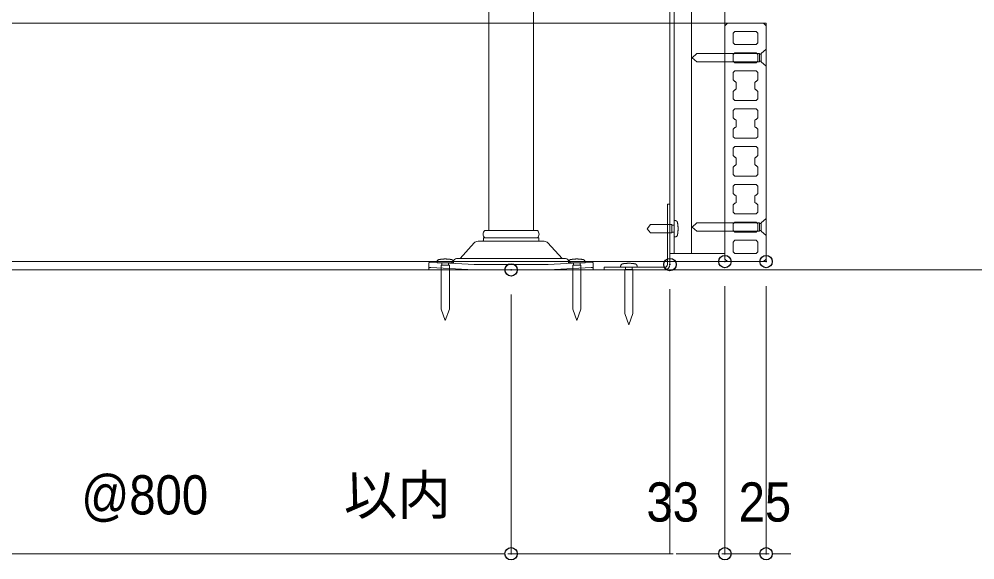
# Model space of a CAD drawing. Units: millimetres, scale not verified. Extents: x -8199 to 8201, y -2963 to 5056.
# Drawn here: x 3728 to 4502, y -1753 to -1314 of the extents above; entities that cross this region are included whole.
import ezdxf
from ezdxf.enums import TextEntityAlignment as Align

# ---------------------------------------------------------------- set-up
doc = ezdxf.new("R2010")
doc.units = ezdxf.units.MM
doc.header["$LTSCALE"] = 20
doc.header["$PDMODE"] = 32
doc.header["$PDSIZE"] = 10
for name, color, linetype, lineweight in [('0-1_一般', 4, 'Continuous', 9), ('0-2_寸法', 7, 'Continuous', 9), ('0-3_0', 7, 'Continuous', 9), ('0-7_ビス', 4, 'Continuous', 9), ('0-A_束', 4, 'Continuous', 9)]:
    doc.layers.add(name, color=color, linetype=linetype, lineweight=lineweight)
doc.layers.add('0-4_Defpoints', color=7, linetype='Continuous')
doc.styles.add('Osaka', font='')
doc.styles.get('Osaka').set_extended_font_data('Osaka')

# ---------------------------------------------------------------- blocks, each defined once
blk = doc.blocks.new('_DOT')
at = {"layer": '0-3_0'}
for p, q in [((-10, 0), (-20, 0)), ((-5, 0), (5, 0))]:
    blk.add_line(p, q, dxfattribs=at)
blk = doc.blocks.new('グループ-238-1')
at = {"layer": '0-7_ビス'}
for p, q in [((409907.7, -134877.9), (409925.7, -134877.9)), ((409925.7, -134964), (409907.7, -134964))]:
    blk.add_line(p, q, dxfattribs=at)
for points in [[(409907.7, -134971), (409142.7, -134971), (409086.5, -134921), (409142.7, -134871), (409907.7, -134871)], [(409925.7, -134971), (409986.5, -135025), (409986.5, -134817), (409925.7, -134871)]]:
    blk.add_lwpolyline(points, close=True, dxfattribs=at)
blk = doc.blocks.new('グループ-239-1')
at = {"layer": '0-7_ビス'}
for p, q in [((409925.7, -132817.8), (409907.7, -132817.8)), ((409907.7, -132904), (409925.7, -132904))]:
    blk.add_line(p, q, dxfattribs=at)
for points in [[(409925.7, -132810.9), (409986.5, -132756.9), (409986.5, -132964.9), (409925.7, -132910.9)], [(409907.7, -132810.9), (409142.7, -132810.9), (409086.5, -132860.9), (409142.7, -132910.9), (409907.7, -132910.9)]]:
    blk.add_lwpolyline(points, close=True, dxfattribs=at)
blk = doc.blocks.new('グループ-65-1')
at = {"layer": '0-1_一般'}
for p, q in [((-40, 298), (-40, 326)), ((40, 326), (40, 298))]:
    blk.add_line(p, q, dxfattribs=at)
for points in [[(-92.2, 357.2), (-93.6, 355.4), (-94.9, 353.5), (-96.1, 351.6), (-97.1, 349.6), (-97.9, 347.6), (-98.6, 345.5), (-99.2, 343.4), (-99.6, 341.3), (-99.9, 339.3), (-100, 337.2), (-100, 336), (-100, 335.5), (-100, 335), (-100, 334.5), (-100, 334.1), (-100, 333.6), (-100, 333.1), (-100, 332.6), (-100, 332.1), (-100, 331.7), (-100, 331.2), (-100, 330.7), (-100, 330.2), (-100, 329.7), (-100, 329.3), (-100, 328.8), (-100, 328.3), (-100, 327.8), (-100, 327.3), (-100, 326.8), (-100, 326.4), (-97.6, 326), (-88.2, 326), (-78.8, 326), (-69.4, 326), (-60, 326), (-50.6, 326), (-41.2, 326), (-31.8, 326)], [(-17.1, 373.6), (-21.8, 373.4), (-26.5, 373.1), (-31.2, 372.8), (-35.9, 372.4), (-40.6, 371.9), (-45.3, 371.4), (-50, 370.8), (-51, 370.7), (-52.1, 370.5), (-53.1, 370.4), (-54.2, 370.3), (-55.2, 370.1), (-56.2, 370), (-57.3, 369.9), (-58.3, 369.7), (-59.3, 369.6), (-60.4, 369.5), (-61.4, 369.3), (-62.5, 369.2), (-63.5, 369.1), (-64.5, 368.9), (-65.6, 368.8), (-66.6, 368.7), (-67.7, 368.5), (-68.7, 368.4), (-69.7, 368.3), (-70.8, 368.1), (-71.8, 368), (-73.6, 367.7), (-75.6, 367.3), (-77.6, 366.8), (-79.6, 366.1), (-81.6, 365.2), (-83.5, 364.2), (-85.4, 363.1), (-87.3, 361.8), (-89, 360.4), (-90.7, 358.8), (-92.2, 357.2)], [(79.1, 366.3), (77.1, 366.9), (75.1, 367.4), (73.1, 367.8), (71.5, 368), (70.5, 368.2), (69.5, 368.3), (68.4, 368.4), (67.4, 368.6), (66.4, 368.7), (65.3, 368.8), (64.3, 369), (63.2, 369.1), (62.2, 369.2), (61.2, 369.4), (60.1, 369.5), (59.1, 369.6), (58, 369.8), (57, 369.9), (56, 370), (54.9, 370.2), (53.9, 370.3), (52.9, 370.4), (51.8, 370.6), (50.8, 370.7), (48.8, 370.9), (44.1, 371.5), (39.4, 372), (34.7, 372.5), (30, 372.8), (25.3, 373.2), (20.6, 373.5), (15.9, 373.7), (11.2, 373.8), (6.5, 373.9), (1.8, 374), (-2.9, 374), (-7.6, 373.9), (-12.4, 373.8), (-17.1, 373.6)], [(100, 326), (100, 326.5), (100, 327), (100, 327.4), (100, 327.9), (100, 328.4), (100, 328.9), (100, 329.4), (100, 329.9), (100, 330.3), (100, 330.8), (100, 331.3), (100, 331.8), (100, 332.3), (100, 332.7), (100, 333.2), (100, 333.7), (100, 334.2), (100, 334.7), (100, 335.2), (100, 335.6), (100, 336.1), (100, 337.7), (99.8, 339.8), (99.5, 341.8), (99.1, 343.9), (98.5, 346), (97.7, 348.1), (96.8, 350.1), (95.8, 352.1), (94.6, 354), (93.3, 355.8), (91.8, 357.6), (90.3, 359.2), (88.6, 360.7), (86.8, 362.1), (84.9, 363.4), (83, 364.5), (81.1, 365.4), (79.1, 366.3)], [(-31.8, 326), (-22.4, 326), (-12.9, 326), (-3.5, 326), (5.9, 326), (15.3, 326), (24.7, 326), (34.1, 326), (43.5, 326), (52.9, 326), (62.4, 326), (71.8, 326), (81.2, 326), (90.6, 326), (100, 326), (100, 326)]]:
    blk.add_lwpolyline(points, dxfattribs=at)
blk.add_lwpolyline([(50, 298), (50, -236), (0, -374), (-50, -236), (-50, 298)], close=True, dxfattribs=at)
blk = doc.blocks.new('シンボル-22')
at = {"layer": '0-1_一般'}
blk.add_blockref('グループ-65-1', (0, 0), dxfattribs=at)
blk = doc.blocks.new('グループ-257-1')
at = {"layer": '0-1_一般', "color": 1}
blk.add_point((406886.5, -135440.9), dxfattribs=at)
at = {"layer": '0-7_ビス'}
for p in [(406086.4, -135682.7), (407686.4, -135682.7)]:
    blk.add_blockref('シンボル-22', p, dxfattribs=at)
blk = doc.blocks.new('グループ-258-1')
at = {"layer": '0-A_束'}
for p, q in [((406728.4, -130680.9), (406728.4, -131062.2)), ((406886.4, -130680.9), (406728.4, -130680.9)), ((406886.4, -130680.9), (407044.4, -130680.9)), ((407044.4, -130680.9), (407044.4, -131062.2)), ((406706.3, -131131.6), (406636.6, -131230.1)), ((407066.6, -131131.6), (407136.3, -131230.1)), ((406614.4, -134960.9), (406614.4, -131299.5)), ((407158.4, -134960.9), (407158.4, -131299.5)), ((406886.4, -134960.9), (406566.4, -134960.9)), ((406886.4, -134960.9), (407206.4, -134960.9)), ((406266.4, -135300.9), (406437.4, -135113.7)), ((406886.4, -135092.9), (406484.7, -135092.9)), ((406550.4, -135082.9), (406550.4, -135052.9)), ((406550.4, -135052.9), (406886.4, -135052.9)), ((406886.4, -135052.9), (407206.4, -135052.9)), ((407222.4, -135052.9), (406886.4, -135052.9)), ((406886.4, -135092.9), (407288.2, -135092.9)), ((407222.4, -135082.9), (407222.4, -135052.9)), ((407506.4, -135300.9), (407335.5, -135113.7)), ((406187.2, -135325.2), (406159.1, -135360.9)), ((406886.4, -135300.9), (406237.5, -135300.9)), ((406886.4, -135300.9), (407535.4, -135300.9)), ((407336.4, -135376.9), (407856.6, -135346.9)), ((407585.7, -135325.2), (407613.8, -135360.9)), ((405886.4, -135356.9), (405886.4, -135440.9)), ((406886.4, -135440.9), (405886.4, -135440.9)), ((406432.8, -135440.7), (405912.7, -135410.8)), ((407336.4, -135376.9), (406886.4, -135376.9)), ((406886.4, -135440.9), (407886.4, -135440.9)), ((407340.1, -135440.7), (407860.2, -135410.8)), ((407886.4, -135356.9), (407886.4, -135440.9))]:
    blk.add_line(p, q, dxfattribs=at)
blk.add_lwpolyline([(406886.4, -135376.9), (406436.4, -135376.9), (405916.3, -135346.9)], dxfattribs=at)
for centre, radius, start, end in [((406608.4, -131062.2), 120, 324.65985, 0), ((407164.4, -131062.2), 120, 180, 215.34015), ((406734.4, -131299.5), 120, 144.65975, 179.99995), ((407038.4, -131299.5), 120, 0.00005, 35.34025), ((406609.3, -135006.9), 62.9, 133.00287, 226.99713), ((407163.5, -135006.9), 62.9, 313.00287, 46.99713), ((406484.7, -135156.9), 64, 90, 137.5895), ((406540.4, -135082.9), 10, 270, 0), ((407232.4, -135082.9), 10, 180, 270), ((407288.2, -135156.9), 64, 42.4105, 90), ((405913.9, -135389.3), 42.5, 86.70166, 130.18983), ((406237.5, -135364.9), 64, 90, 141.70984), ((407535.4, -135364.9), 64, 38.29016, 90), ((407859, -135389.3), 42.5, 49.81017, 93.29834), ((405913.9, -135453.3), 42.5, 91.85444, 130.18983), ((407859, -135453.3), 42.5, 49.81017, 88.14556)]:
    blk.add_arc(centre, radius, start, end, dxfattribs=at)
blk = doc.blocks.new('グループ-265-1')
at = {"layer": '0-A_束'}
blk.add_blockref('グループ-258-1', (0, 0), dxfattribs=at)
blk = doc.blocks.new('グループ-267-1')
at = {"layer": '0-7_ビス'}
blk.add_blockref('グループ-257-1', (0, 0), dxfattribs=at)
at = {"layer": '0-A_束'}
blk.add_blockref('グループ-265-1', (0, 0), dxfattribs=at)
blk = doc.blocks.new('グループ-310-1')
at = {"layer": '0-1_一般', "color": 2}
for p, q in [((409486.5, -135240.9), (409486.5, -127140.9)), ((408818.5, -135240.9), (408818.5, -127654.9)), ((408868.5, -135240.9), (408868.5, -127654.9)), ((409078.5, -135240.9), (409078.5, -127654.9))]:
    blk.add_line(p, q, dxfattribs=at)
blk = doc.blocks.new('グループ-312-1')
at = {"layer": '0-1_一般', "color": 2}
blk.add_line((409486.5, -135240.9), (408818.5, -135240.9), dxfattribs=at)
at = {"layer": '0-1_一般'}
blk.add_blockref('グループ-310-1', (0, 0), dxfattribs=at)
blk = doc.blocks.new('グループ-313-1')
at = {"layer": '0-7_ビス'}
for p, q in [((408840.5, -134898.4), (408868.5, -134898.4)), ((408868.5, -134983.3), (408840.5, -134983.3))]:
    blk.add_line(p, q, dxfattribs=at)
for points in [[(408899.6, -134848.6), (408897.9, -134847.2), (408896, -134845.9), (408894.1, -134844.8), (408892.1, -134843.8), (408890, -134842.9), (408888, -134842.2), (408885.9, -134841.7), (408883.8, -134841.3), (408881.7, -134841), (408879.7, -134840.9), (408878.5, -134840.9), (408878, -134840.9), (408877.5, -134840.9), (408877, -134840.9), (408876.5, -134840.9), (408876.1, -134840.9), (408875.6, -134840.9), (408875.1, -134840.9), (408874.6, -134840.9), (408874.1, -134840.9), (408873.7, -134840.9), (408873.2, -134840.9), (408872.7, -134840.9), (408872.2, -134840.9), (408871.7, -134840.9), (408871.2, -134840.9), (408870.8, -134840.9), (408870.3, -134840.9), (408869.8, -134840.9), (408869.3, -134840.9), (408868.8, -134840.9), (408868.5, -134843.2), (408868.5, -134852.6), (408868.5, -134862), (408868.5, -134871.4), (408868.5, -134880.9), (408868.5, -134890.3), (408868.5, -134899.7), (408868.5, -134909.1)], [(408916.1, -134923.8), (408915.9, -134919.1), (408915.6, -134914.4), (408915.2, -134909.7), (408914.8, -134905), (408914.4, -134900.3), (408913.9, -134895.6), (408913.3, -134890.9), (408913.1, -134889.8), (408913, -134888.8), (408912.9, -134887.7), (408912.7, -134886.7), (408912.6, -134885.7), (408912.5, -134884.6), (408912.3, -134883.6), (408912.2, -134882.5), (408912.1, -134881.5), (408912, -134880.5), (408911.8, -134879.4), (408911.7, -134878.4), (408911.6, -134877.4), (408911.4, -134876.3), (408911.3, -134875.3), (408911.2, -134874.2), (408911, -134873.2), (408910.9, -134872.2), (408910.8, -134871.1), (408910.6, -134870.1), (408910.5, -134869), (408910.2, -134867.3), (408909.8, -134865.3), (408909.3, -134863.3), (408908.5, -134861.3), (408907.7, -134859.3), (408906.7, -134857.3), (408905.6, -134855.4), (408904.3, -134853.6), (408902.9, -134851.8), (408901.3, -134850.2), (408899.6, -134848.6)], [(408868.5, -134909.1), (408868.5, -134918.5), (408868.5, -134927.9), (408868.5, -134937.3), (408868.5, -134946.7), (408868.5, -134956.1), (408868.5, -134965.6), (408868.5, -134975), (408868.5, -134984.4), (408868.5, -134993.8), (408868.5, -135003.2), (408868.5, -135012.6), (408868.5, -135022), (408868.5, -135031.4), (408868.5, -135040.9)], [(408908.7, -135019.9), (408909.4, -135017.9), (408909.9, -135015.9), (408910.3, -135013.9), (408910.5, -135012.4), (408910.7, -135011.4), (408910.8, -135010.3), (408910.9, -135009.3), (408911.1, -135008.2), (408911.2, -135007.2), (408911.3, -135006.2), (408911.5, -135005.1), (408911.6, -135004.1), (408911.7, -135003), (408911.9, -135002), (408912, -135001), (408912.1, -134999.9), (408912.2, -134998.9), (408912.4, -134997.9), (408912.5, -134996.8), (408912.6, -134995.8), (408912.8, -134994.7), (408912.9, -134993.7), (408913, -134992.7), (408913.2, -134991.6), (408913.4, -134989.7), (408914, -134985), (408914.5, -134980.3), (408914.9, -134975.6), (408915.3, -134970.9), (408915.7, -134966.1), (408915.9, -134961.4), (408916.2, -134956.7), (408916.3, -134952), (408916.4, -134947.3), (408916.5, -134942.6), (408916.5, -134937.9), (408916.4, -134933.2), (408916.3, -134928.5), (408916.1, -134923.8)], [(408868.5, -135040.9), (408869, -135040.9), (408869.4, -135040.9), (408869.9, -135040.9), (408870.4, -135040.9), (408870.9, -135040.9), (408871.4, -135040.9), (408871.9, -135040.9), (408872.3, -135040.9), (408872.8, -135040.9), (408873.3, -135040.9), (408873.8, -135040.9), (408874.3, -135040.9), (408874.7, -135040.9), (408875.2, -135040.9), (408875.7, -135040.9), (408876.2, -135040.9), (408876.7, -135040.9), (408877.1, -135040.9), (408877.6, -135040.9), (408878.1, -135040.9), (408878.6, -135040.9), (408880.2, -135040.8), (408882.3, -135040.7), (408884.3, -135040.4), (408886.4, -135039.9), (408888.5, -135039.3), (408890.5, -135038.6), (408892.6, -135037.7), (408894.6, -135036.6), (408896.5, -135035.5), (408898.3, -135034.1), (408900.1, -135032.7), (408901.7, -135031.1), (408903.2, -135029.4), (408904.6, -135027.7), (408905.9, -135025.8), (408907, -135023.9), (408907.9, -135021.9), (408908.7, -135019.9)]]:
    blk.add_lwpolyline(points, dxfattribs=at)
blk.add_lwpolyline([(408840.5, -134990.9), (408581.6, -134990.9), (408540.5, -134940.9), (408581.6, -134890.9), (408840.5, -134890.9)], close=True, dxfattribs=at)
blk = doc.blocks.new('グループ-314-1')
at = {"layer": '0-7_ビス'}
blk.add_blockref('グループ-313-1', (0, 0), dxfattribs=at)
blk = doc.blocks.new('グループ-315-1')
at = {"layer": '0-1_一般'}
for p, q in [((408278.5, -135408.9), (408278.5, -135436.9)), ((408358.5, -135436.9), (408358.5, -135408.9))]:
    blk.add_line(p, q, dxfattribs=at)
for points in [[(408218.5, -135408.9), (408218.5, -135408.4), (408218.5, -135407.9), (408218.5, -135407.4), (408218.5, -135406.9), (408218.5, -135406.4), (408218.5, -135406), (408218.5, -135405.5), (408218.5, -135405), (408218.5, -135404.5), (408218.5, -135404), (408218.5, -135403.6), (408218.5, -135403.1), (408218.5, -135402.6), (408218.5, -135402.1), (408218.5, -135401.6), (408218.5, -135401.1), (408218.5, -135400.7), (408218.5, -135400.2), (408218.5, -135399.7), (408218.5, -135399.2), (408218.5, -135398.7), (408218.5, -135397.1), (408218.7, -135395.1), (408219, -135393), (408219.4, -135390.9), (408220, -135388.8), (408220.7, -135386.8), (408221.6, -135384.7), (408222.7, -135382.8), (408223.9, -135380.8), (408225.2, -135379), (408226.6, -135377.3), (408228.2, -135375.6), (408229.9, -135374.1), (408231.7, -135372.7), (408233.5, -135371.5), (408235.4, -135370.4), (408237.4, -135369.4), (408239.4, -135368.6)], [(408350.2, -135408.9), (408340.8, -135408.9), (408331.4, -135408.9), (408322, -135408.9), (408312.6, -135408.9), (408303.2, -135408.9), (408293.8, -135408.9), (408284.4, -135408.9), (408274.9, -135408.9), (408265.5, -135408.9), (408256.1, -135408.9), (408246.7, -135408.9), (408237.3, -135408.9), (408227.9, -135408.9), (408218.5, -135408.9)], [(408239.4, -135368.6), (408241.4, -135367.9), (408243.4, -135367.4), (408245.4, -135367), (408246.9, -135366.8), (408248, -135366.7), (408249, -135366.5), (408250.1, -135366.4), (408251.1, -135366.3), (408252.1, -135366.1), (408253.2, -135366), (408254.2, -135365.9), (408255.2, -135365.7), (408256.3, -135365.6), (408257.3, -135365.5), (408258.4, -135365.3), (408259.4, -135365.2), (408260.4, -135365.1), (408261.5, -135364.9), (408262.5, -135364.8), (408263.5, -135364.7), (408264.6, -135364.5), (408265.6, -135364.4), (408266.7, -135364.3), (408267.7, -135364.2), (408269.7, -135363.9), (408274.4, -135363.3), (408279.1, -135362.8), (408283.8, -135362.4), (408288.5, -135362), (408293.2, -135361.7), (408297.9, -135361.4), (408302.6, -135361.2), (408307.3, -135361), (408312, -135360.9), (408316.7, -135360.9), (408321.4, -135360.9), (408326.1, -135360.9), (408330.8, -135361), (408335.5, -135361.2)], [(408335.5, -135361.2), (408340.2, -135361.5), (408344.9, -135361.7), (408349.7, -135362.1), (408354.4, -135362.5), (408359.1, -135363), (408363.8, -135363.5), (408368.5, -135364.1), (408369.5, -135364.2), (408370.6, -135364.3), (408371.6, -135364.4), (408372.6, -135364.6), (408373.7, -135364.7), (408374.7, -135364.8), (408375.7, -135365), (408376.8, -135365.1), (408377.8, -135365.2), (408378.9, -135365.4), (408379.9, -135365.5), (408380.9, -135365.6), (408382, -135365.8), (408383, -135365.9), (408384.1, -135366), (408385.1, -135366.2), (408386.1, -135366.3), (408387.2, -135366.4), (408388.2, -135366.6), (408389.2, -135366.7), (408390.3, -135366.8), (408392, -135367.1), (408394, -135367.5), (408396, -135368.1), (408398.1, -135368.8), (408400, -135369.6), (408402, -135370.6), (408403.9, -135371.8), (408405.7, -135373.1), (408407.5, -135374.5), (408409.1, -135376), (408410.7, -135377.7)], [(408410.7, -135377.7), (408412.1, -135379.5), (408413.4, -135381.3), (408414.6, -135383.3), (408415.6, -135385.3), (408416.4, -135387.3), (408417.1, -135389.4), (408417.7, -135391.4), (408418.1, -135393.5), (408418.3, -135395.6), (408418.5, -135397.6), (408418.5, -135398.9), (408418.5, -135399.3), (408418.5, -135399.8), (408418.5, -135400.3), (408418.5, -135400.8), (408418.5, -135401.3), (408418.5, -135401.7), (408418.5, -135402.2), (408418.5, -135402.7), (408418.5, -135403.2), (408418.5, -135403.7), (408418.5, -135404.2), (408418.5, -135404.6), (408418.5, -135405.1), (408418.5, -135405.6), (408418.5, -135406.1), (408418.5, -135406.6), (408418.5, -135407), (408418.5, -135407.5), (408418.5, -135408), (408418.5, -135408.5), (408416.1, -135408.9), (408406.7, -135408.9), (408397.3, -135408.9), (408387.9, -135408.9), (408378.5, -135408.9), (408369.1, -135408.9), (408359.7, -135408.9), (408350.2, -135408.9)]]:
    blk.add_lwpolyline(points, dxfattribs=at)
blk.add_lwpolyline([(408268.5, -135436.9), (408268.5, -135970.9), (408318.5, -136108.9), (408368.5, -135970.9), (408368.5, -135436.9)], close=True, dxfattribs=at)
blk = doc.blocks.new('グループ-316-1')
at = {"layer": '0-1_一般', "color": 7}
blk.add_lwpolyline([(386036.5, -132440.9), (409986.5, -132440.9), (409986.5, -135340.9), (386036.5, -135340.9)], close=True, dxfattribs=at)

msp = doc.modelspace()

# ---------------------------------------------------------------- linework, layer by layer
at = {"layer": '0-1_一般', "color": 7}
msp.add_line((4533.17, -1517.49), (1466.51, -1517.49), dxfattribs=at)
at = {"layer": '0-1_一般'}
msp.add_line((4251.04, -1515.36), (4201.97, -1515.36), dxfattribs=at)
for points in [[(4333.17, -1508.82), (4331.17, -1510.82), (4301.84, -1510.82), (4299.84, -1508.82), (4299.84, -1319.5), (4301.85, -1317.49), (4331.16, -1317.49), (4333.17, -1319.5)], [(4326.51, -1333.41), (4326.51, -1325.58), (4325.17, -1324.16), (4307.84, -1324.16), (4306.51, -1325.58), (4306.51, -1333.41), (4307.84, -1334.83), (4325.17, -1334.83)], [(4326.51, -1342.83), (4325.17, -1341.49), (4307.84, -1341.49), (4306.51, -1342.83), (4306.51, -1348.16), (4307.84, -1349.5), (4325.17, -1349.5), (4326.5, -1348.16)], [(4326.51, -1363.5), (4326.51, -1357.5), (4325.17, -1356.16), (4307.84, -1356.16), (4306.51, -1357.5), (4306.51, -1363.5), (4307.84, -1364.83), (4308.17, -1364.83), (4308.84, -1365.5), (4308.84, -1370.83), (4308.17, -1371.5), (4307.84, -1371.5), (4306.51, -1372.83), (4306.51, -1378.83), (4307.84, -1380.16), (4325.17, -1380.16), (4326.51, -1378.83), (4326.51, -1372.83), (4325.17, -1371.5), (4324.84, -1371.5), (4324.17, -1370.83), (4324.17, -1365.5), (4324.84, -1364.83), (4325.17, -1364.83)], [(4326.51, -1394.16), (4326.51, -1388.16), (4325.17, -1386.83), (4307.84, -1386.83), (4306.51, -1388.16), (4306.51, -1394.16), (4307.84, -1395.5), (4308.17, -1395.5), (4308.84, -1396.16), (4308.84, -1401.5), (4308.17, -1402.16), (4307.84, -1402.16), (4306.51, -1403.5), (4306.51, -1409.5), (4307.84, -1410.83), (4325.17, -1410.83), (4326.51, -1409.5), (4326.51, -1403.5), (4325.17, -1402.16), (4324.84, -1402.16), (4324.17, -1401.5), (4324.17, -1396.16), (4324.84, -1395.5), (4325.17, -1395.5)], [(4325.17, -1441.5), (4326.51, -1440.16), (4326.51, -1434.16), (4325.17, -1432.83), (4324.84, -1432.83), (4324.17, -1432.16), (4324.17, -1426.83), (4324.84, -1426.16), (4325.17, -1426.16), (4326.51, -1424.83), (4326.51, -1418.83), (4325.17, -1417.5), (4307.84, -1417.5), (4306.51, -1418.83), (4306.51, -1424.83), (4307.84, -1426.16), (4308.17, -1426.16), (4308.84, -1426.83), (4308.84, -1432.16), (4308.17, -1432.83), (4307.84, -1432.83), (4306.51, -1434.16), (4306.51, -1440.16), (4307.84, -1441.5)], [(4325.17, -1472.16), (4326.51, -1470.83), (4326.51, -1464.83), (4325.17, -1463.5), (4324.84, -1463.5), (4324.17, -1462.83), (4324.17, -1457.5), (4324.84, -1456.83), (4325.17, -1456.83), (4326.51, -1455.5), (4326.51, -1449.5), (4325.17, -1448.16), (4307.84, -1448.16), (4306.51, -1449.5), (4306.51, -1455.5), (4307.84, -1456.83), (4308.17, -1456.83), (4308.84, -1457.5), (4308.84, -1462.83), (4308.17, -1463.5), (4307.84, -1463.5), (4306.51, -1464.83), (4306.51, -1470.83), (4307.84, -1472.16)], [(4307.84, -1486.84), (4325.17, -1486.84), (4326.51, -1485.5), (4326.5, -1480.17), (4325.17, -1478.83), (4307.84, -1478.83), (4306.51, -1480.17), (4306.51, -1485.5)], [(4325.17, -1504.17), (4326.51, -1502.75), (4326.51, -1494.92), (4325.17, -1493.5), (4307.84, -1493.5), (4306.51, -1494.92), (4306.51, -1502.75), (4307.84, -1504.17)]]:
    msp.add_lwpolyline(points, close=True, dxfattribs=at)
for points in [[(4255.31, -1513.23), (4255.31, -1464.16), (4253.17, -1464.16), (4253.17, -1513.23)], [(4201.97, -1515.36), (4201.97, -1517.49), (4251.04, -1517.49)]]:
    msp.add_lwpolyline(points, dxfattribs=at)
for radius in [4.27, 2.13]:
    msp.add_arc((4251.04, -1513.23), radius, 270, 0, dxfattribs=at)
at = {"layer": '0-2_寸法'}
for p, q in [((4255.31, -1533.23), (4255.31, -1747.7)), ((4255.31, -1533.23), (4255.31, -1747.7)), ((4299.84, -1530.83), (4299.84, -1747.7)), ((4299.84, -1530.83), (4299.84, -1747.7)), ((4333.18, -1530.83), (4333.18, -1747.7)), ((4126.5, -1537.49), (4126.5, -1747.7)), ((4126.5, -1537.49), (4126.5, -1747.7)), ((4116.49, -1747.7), (3543.19, -1747.7)), ((4116.49, -1747.7), (4106.47, -1747.7)), ((4255.31, -1747.7), (4126.5, -1747.7)), ((4265.32, -1747.7), (4275.34, -1747.7)), ((4265.32, -1747.7), (4289.83, -1747.7)), ((4289.83, -1747.7), (4279.81, -1747.7)), ((4299.84, -1747.7), (4333.18, -1747.7)), ((4343.19, -1747.7), (4353.21, -1747.7))]:
    msp.add_line(p, q, dxfattribs=at)
at = {"layer": '0-4_Defpoints'}
for p in [(4255.31, -1513.23), (4299.84, -1510.83), (4333.18, -1510.83), (4126.5, -1517.49), (4126.5, -1747.7), (4299.84, -1747.7), (4333.18, -1747.7)]:
    msp.add_point(p, dxfattribs=at)

# ---------------------------------------------------------------- block references
at = {"layer": '0-1_一般', "xscale": 0.06666667, "yscale": 0.06666667}
for name in ['グループ-316-1', 'グループ-312-1', 'グループ-267-1', 'グループ-314-1', 'グループ-315-1']:
    msp.add_blockref(name, (-22999.26, 7511.9), dxfattribs=at)
at = {"layer": '0-2_寸法', "xscale": 0.5007446, "yscale": 0.5007446}
for p in [(4126.5, -1747.7), (4126.5, -1747.7), (4299.84, -1747.7), (4299.84, -1747.7)]:
    msp.add_blockref('_DOT', p, dxfattribs=at)
at = {"layer": '0-2_寸法', "xscale": 0.5007446, "yscale": 0.5007446, "rotation": 180}
for p in [(4255.31, -1747.7), (4255.31, -1747.7), (4333.18, -1747.7)]:
    msp.add_blockref('_DOT', p, dxfattribs=at)
at = {"layer": '0-7_ビス', "xscale": 0.06666667, "yscale": 0.06666667}
for name in ['グループ-239-1', 'グループ-238-1']:
    msp.add_blockref(name, (-22999.26, 7511.9), dxfattribs=at)

# ---------------------------------------------------------------- texts
at = {"layer": '0-2_寸法', "style": 'Osaka'}
msp.add_text('以内', height=31.82, dxfattribs=at).set_placement((3991, -1725.4), align=Align.BOTTOM_LEFT)
at = {"layer": '0-2_寸法', "style": 'Osaka', "width": 0.9}
for s, p in [(' @800', (3767.62, -1725.4)), ('33', (4236.21, -1731.2)), ('25', (4310.92, -1731.2))]:
    msp.add_text(s, height=31.82, dxfattribs=at).set_placement(p, align=Align.BOTTOM_LEFT)

doc.saveas('drawing.dxf')
